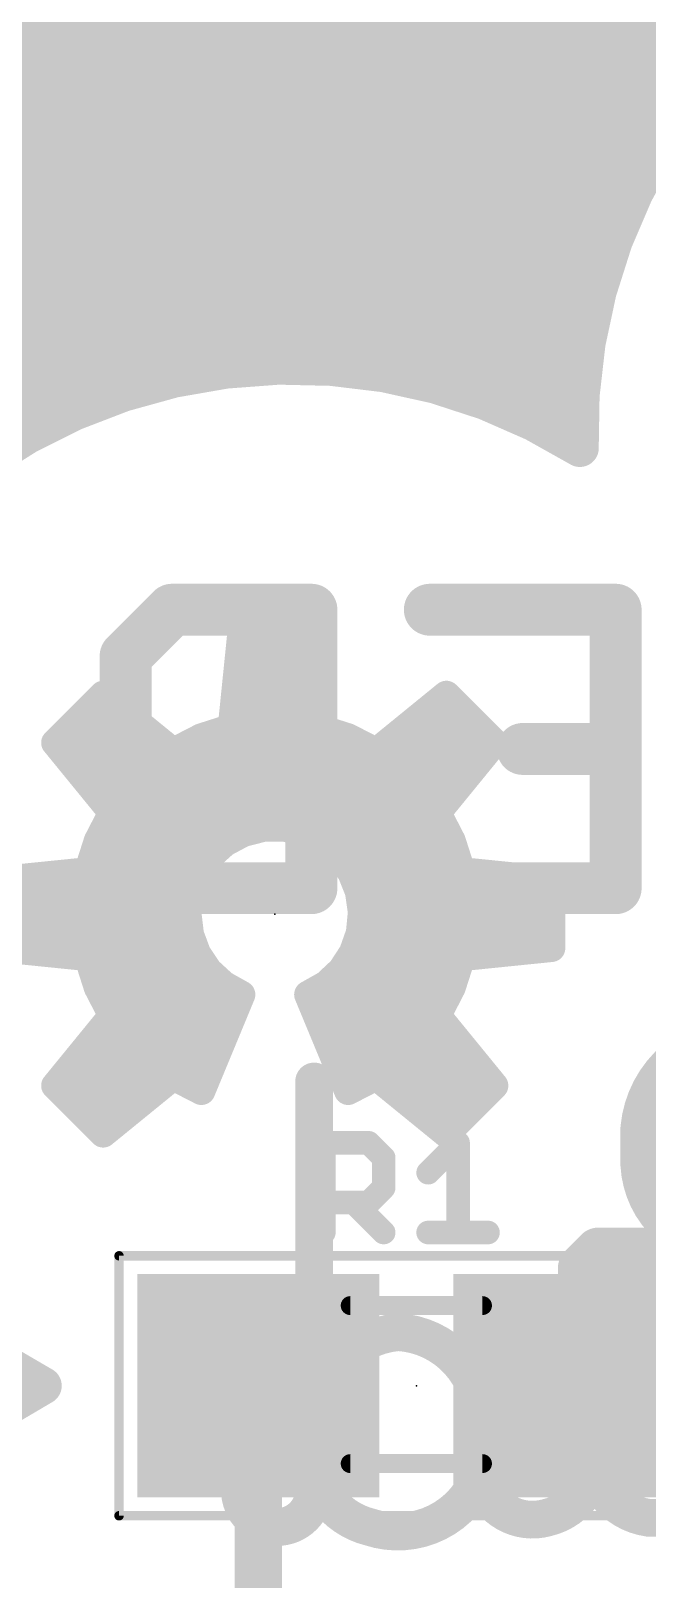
# Model space of a CAD drawing. Extents: x -39 to 92, y -66 to 29.
# Drawn here: x 5.13 to 8.44, y 9.96 to 18.29 of the extents above; entities that cross this region are included whole.
import ezdxf

# ---------------------------------------------------------------- set-up
doc = ezdxf.new("R2010")
doc.units = 0
for name, color, linetype in [('1', 12, 'CONTINUOUS'), ('16', 132, 'CONTINUOUS'), ('20', 53, 'CONTINUOUS'), ('21', 41, 'CONTINUOUS'), ('22', 40, 'CONTINUOUS'), ('23', 53, 'CONTINUOUS'), ('25', 253, 'CONTINUOUS'), ('29', 40, 'CONTINUOUS'), ('39', 12, 'CONTINUOUS'), ('51', 53, 'CONTINUOUS')]:
    doc.layers.add(name, color=color, linetype=linetype)

# ---------------------------------------------------------------- blocks, each defined once
blk = doc.blocks.new('RECT')
blk.add_solid([(-0.5, -0.5), (0.5, -0.5), (-0.5, 0.5), (0.5, 0.5)])

msp = doc.modelspace()

# ---------------------------------------------------------------- linework, layer by layer
at = {"layer": '1'}
for points, const_width in [([(5.2298, 16.9487), (4.8682, 16.9795)], 0.2032), ([(5.5825, 16.8629), (5.2298, 16.9487)], 0.2032), ([(4.1284, 16.8656), (5.5713, 16.8656)], 0.2032), ([(5.9179, 16.7242), (5.5825, 16.8629)], 0.2032), ([(3.6783, 16.6624), (6.0197, 16.6624)], 0.2032), ([(6.2281, 16.5359), (5.9179, 16.7242)], 0.2032), ([(5.8083, 16.4546), (6.2281, 16.5359)], 0.2032), ([(3.3784, 16.4592), (5.8321, 16.4592)], 0.2032), ([(5.4043, 16.3144), (5.8083, 16.4546)], 0.2032), ([(3.1524, 16.256), (5.2911, 16.256)], 0.2032), ([(5.0243, 16.1183), (5.4043, 16.3144)], 0.2032), ([(8.1799, 11.7232), (8.0899, 11.6332)], 0.254), ([(9.6109, 11.7232), (8.1799, 11.7232)], 0.254), ([(8.0899, 11.6332), (8.0899, 11.0372)], 0.254), ([(6.3509, 10.9982), (6.3509, 9.0814)], 0.254), ([(8.0899, 11.0372), (8.0509, 10.9982)], 0.254)]:
    msp.add_lwpolyline(points, dxfattribs=dict(at, const_width=const_width))
for points, const_width in [([(5.2418, 16.998, 1), (5.2178, 16.8993)], 0.1016), ([(5.2255, 16.8981, 1), (5.2341, 16.9993)], 0.1016), ([(5.6019, 16.9098, 1), (5.563, 16.8159)], 0.1016), ([(5.5704, 16.8135, 1), (5.5945, 16.9122)], 0.1016), ([(5.5713, 16.8148, 1), (5.5713, 16.9164)], 0.1016), ([(5.9442, 16.7676, 1), (5.8915, 16.6808)], 0.1016), ([(5.8984, 16.6773, 1), (5.9373, 16.7711)], 0.1016), ([(6.0197, 16.6116, 1), (6.0197, 16.7132)], 0.1016), ([(6.2018, 16.4924, 1), (6.2545, 16.5793)], 0.1016), ([(6.2378, 16.486, 1), (6.2185, 16.5857)], 0.1016), ([(5.7986, 16.5045, 1), (5.8179, 16.4047)], 0.1016), ([(5.8249, 16.4066, 1), (5.7916, 16.5026)], 0.1016), ([(5.8321, 16.4084, 1), (5.8321, 16.51)], 0.1016), ([(5.2911, 16.2052, 1), (5.2911, 16.3068)], 0.1016), ([(5.3876, 16.3624, 1), (5.4209, 16.2664)], 0.1016), ([(5.4276, 16.2693, 1), (5.381, 16.3596)], 0.1016), ([(8.1799, 11.7867, 1), (8.1799, 11.6597)], 0.127), ([(8.2248, 11.6783, 1), (8.135, 11.7681)], 0.127), ([(8.1534, 11.6332, 1), (8.0264, 11.6332)], 0.127), ([(8.045, 11.6781, 1), (8.1348, 11.5883)], 0.127), ([(6.4144, 10.9982, 1), (6.2874, 10.9982)], 0.127), ([(8.006, 11.0431, 1), (8.0958, 10.9533)], 0.127), ([(8.0264, 11.0372, 1), (8.1534, 11.0372)], 0.127), ([(8.1348, 10.9923, 1), (8.045, 11.0821)], 0.127)]:
    msp.add_lwpolyline(points, format="xyb", dxfattribs=dict(at, const_width=const_width))
at = {"layer": '16', "const_width": 0.2032}
for points in [[(4.8682, 16.9795), (5.2298, 16.9487)], [(5.2298, 16.9487), (5.5825, 16.8629)], [(4.1284, 16.8656), (5.5713, 16.8656)], [(5.5825, 16.8629), (5.9179, 16.7242)], [(3.6783, 16.6624), (6.0197, 16.6624)], [(5.9179, 16.7242), (6.2281, 16.5359)], [(6.2281, 16.5359), (5.8083, 16.4546)], [(3.3784, 16.4592), (5.8321, 16.4592)], [(5.8083, 16.4546), (5.4043, 16.3144)], [(3.1524, 16.256), (5.2911, 16.256)], [(5.4043, 16.3144), (5.0243, 16.1183)]]:
    msp.add_lwpolyline(points, dxfattribs=at)
at = {"layer": '16', "const_width": 0.1016}
for points in [[(5.2418, 16.998, 1), (5.2178, 16.8993)], [(5.2255, 16.8981, 1), (5.2341, 16.9993)], [(5.6019, 16.9098, 1), (5.563, 16.8159)], [(5.5704, 16.8135, 1), (5.5945, 16.9122)], [(5.5713, 16.8148, 1), (5.5713, 16.9164)], [(5.9442, 16.7676, 1), (5.8915, 16.6808)], [(5.8984, 16.6773, 1), (5.9373, 16.7711)], [(6.0197, 16.6116, 1), (6.0197, 16.7132)], [(6.2018, 16.4924, 1), (6.2545, 16.5793)], [(6.2378, 16.486, 1), (6.2185, 16.5857)], [(5.7986, 16.5045, 1), (5.8179, 16.4047)], [(5.8249, 16.4066, 1), (5.7916, 16.5026)], [(5.8321, 16.4084, 1), (5.8321, 16.51)], [(5.2911, 16.2052, 1), (5.2911, 16.3068)], [(5.3876, 16.3624, 1), (5.4209, 16.2664)], [(5.4276, 16.2693, 1), (5.381, 16.3596)]]:
    msp.add_lwpolyline(points, format="xyb", dxfattribs=at)
at = {"layer": '20', "const_width": 0.2032}
msp.add_lwpolyline([(11.0109, 0.9982, 1), (11.0109, 20.9982, 1), (11.0109, 0.9982)], format="xyb", dxfattribs=at)
at = {"layer": '21', "const_width": 0.15}
for points in [[(6.2561, 15.027), (6.2069, 14.5431)], [(6.6217, 15.027), (6.2561, 15.027)], [(6.6709, 14.5431), (6.6217, 15.027)], [(6.2534, 15), (6.6244, 15)], [(6.2381, 14.85), (6.6397, 14.85)], [(5.5154, 14.7202), (5.2569, 14.4617)], [(5.4952, 14.7), (5.5402, 14.7)], [(5.8924, 14.4128), (5.5154, 14.7202)], [(6.2229, 14.7), (6.655, 14.7)], [(7.3624, 14.7202), (6.9854, 14.4128)], [(7.3376, 14.7), (7.3826, 14.7)], [(7.6209, 14.4617), (7.3624, 14.7202)], [(5.3452, 14.55), (5.7241, 14.55)], [(6.2069, 14.5431), (6.0442, 14.491)], [(6.2076, 14.55), (6.6702, 14.55)], [(6.8336, 14.491), (6.6709, 14.5431)], [(7.1537, 14.55), (7.5326, 14.55)], [(5.2569, 14.4617), (5.5643, 14.0847)], [(6.0442, 14.491), (5.8924, 14.4128)], [(6.9854, 14.4128), (6.8336, 14.491)], [(7.3135, 14.0847), (7.6209, 14.4617)], [(5.3072, 14.4), (7.5706, 14.4)], [(5.4295, 14.25), (7.4483, 14.25)], [(5.5518, 14.1), (7.326, 14.1)], [(5.5643, 14.0847), (5.4861, 13.9329)], [(7.3917, 13.9329), (7.3135, 14.0847)], [(5.4861, 13.9329), (5.434, 13.7702)], [(5.4949, 13.95), (6.2223, 13.95)], [(6.17, 13.9221), (6.269, 13.975)], [(6.269, 13.975), (6.3777, 14.0028)], [(6.3777, 14.0028), (6.4899, 14.004)], [(6.4899, 14.004), (6.5991, 13.9786)], [(6.5991, 13.9786), (6.6992, 13.9278)], [(6.6555, 13.95), (7.3829, 13.95)], [(7.4438, 13.7702), (7.3917, 13.9329)], [(6.0865, 13.8472), (6.17, 13.9221)], [(6.6992, 13.9278), (6.7844, 13.8548)], [(6.7844, 13.8548), (6.8498, 13.7636)], [(5.434, 13.7702), (4.9501, 13.721)], [(5.4435, 13.8), (6.0542, 13.8)], [(6.0231, 13.7546), (6.0865, 13.8472)], [(6.8236, 13.8), (7.4343, 13.8)], [(7.9277, 13.721), (7.4438, 13.7702)], [(5.9836, 13.6496), (6.0231, 13.7546)], [(6.8498, 13.7636), (6.8916, 13.6595)], [(7.9277, 13.3554), (7.9277, 13.721)], [(4.9501, 13.65), (5.9837, 13.65)], [(5.9701, 13.5382), (5.9836, 13.6496)], [(6.8916, 13.6595), (6.9074, 13.5484)], [(6.8929, 13.65), (7.9277, 13.65)], [(5.983, 13.4288), (5.9701, 13.5382)], [(6.9074, 13.5484), (6.8965, 13.4367)], [(4.9501, 13.5), (5.9746, 13.5)], [(6.8965, 13.4367), (6.8592, 13.3309)], [(6.9027, 13.5), (7.9277, 13.5)], [(4.9501, 13.3554), (5.434, 13.3062)], [(5.0032, 13.35), (6.0121, 13.35)], [(6.0212, 13.3254), (5.983, 13.4288)], [(6.866, 13.35), (7.8746, 13.35)], [(7.4438, 13.3062), (7.9277, 13.3554)], [(5.434, 13.3062), (5.4861, 13.1435)], [(6.0824, 13.2337), (6.0212, 13.3254)], [(6.8592, 13.3309), (6.7979, 13.2369)], [(7.3917, 13.1435), (7.4438, 13.3062)], [(5.468, 13.2), (6.1189, 13.2)], [(6.1633, 13.1589), (6.0824, 13.2337)], [(6.7979, 13.2369), (6.7161, 13.1602)], [(6.7586, 13.2), (7.4098, 13.2)], [(5.4861, 13.1435), (5.5643, 12.9917)], [(6.0442, 12.5854), (6.2595, 13.1051)], [(6.2595, 13.1051), (6.1633, 13.1589)], [(6.7161, 13.1602), (6.6183, 13.1051)], [(6.6183, 13.1051), (6.8336, 12.5854)], [(7.3135, 12.9917), (7.3917, 13.1435)], [(5.5343, 13.05), (6.2367, 13.05)], [(6.6411, 13.05), (7.3435, 13.05)], [(5.5643, 12.9917), (5.2569, 12.6147)], [(7.6209, 12.6147), (7.3135, 12.9917)], [(5.4895, 12.9), (6.1745, 12.9)], [(6.7033, 12.9), (7.3883, 12.9)], [(5.3672, 12.75), (6.1124, 12.75)], [(6.7654, 12.75), (7.5106, 12.75)], [(5.2569, 12.6147), (5.5154, 12.3562)], [(5.2716, 12.6), (5.8144, 12.6)], [(5.5154, 12.3562), (5.8924, 12.6636)], [(5.8924, 12.6636), (6.0442, 12.5854)], [(6.0159, 12.6), (6.0502, 12.6)], [(6.8276, 12.6), (6.8619, 12.6)], [(6.8336, 12.5854), (6.9854, 12.6636)], [(6.9854, 12.6636), (7.3624, 12.3562)], [(7.0634, 12.6), (7.6062, 12.6)], [(7.3624, 12.3562), (7.6209, 12.6147)], [(5.4216, 12.45), (5.6304, 12.45)], [(7.2474, 12.45), (7.4562, 12.45)]]:
    msp.add_lwpolyline(points, dxfattribs=at)
at = {"layer": '21', "const_width": 0.075}
for points in [[(6.2561, 15.0645, 1), (6.2561, 14.9895)], [(6.2934, 15.0232, 1), (6.2188, 15.0308)], [(6.659, 15.0308, 1), (6.5844, 15.0232)], [(6.6217, 14.9895, 1), (6.6217, 15.0645)], [(6.2534, 15.0375, 1), (6.2534, 14.9625)], [(6.6244, 14.9625, 1), (6.6244, 15.0375)], [(6.2381, 14.8875, 1), (6.2381, 14.8125)], [(6.6397, 14.8125, 1), (6.6397, 14.8875)], [(5.4952, 14.7375, 1), (5.4952, 14.6625)], [(5.5391, 14.7493, 1), (5.4917, 14.6911)], [(5.5419, 14.6937, 1), (5.4889, 14.7467)], [(5.5402, 14.6625, 1), (5.5402, 14.7375)], [(6.2229, 14.7375, 1), (6.2229, 14.6625)], [(6.655, 14.6625, 1), (6.655, 14.7375)], [(7.3376, 14.7375, 1), (7.3376, 14.6625)], [(7.3889, 14.7467, 1), (7.3359, 14.6937)], [(7.3861, 14.6911, 1), (7.3387, 14.7493)], [(7.3826, 14.6625, 1), (7.3826, 14.7375)], [(5.3452, 14.5875, 1), (5.3452, 14.5125)], [(5.7241, 14.5125, 1), (5.7241, 14.5875)], [(6.2076, 14.5875, 1), (6.2076, 14.5125)], [(6.2183, 14.5074, 1), (6.1955, 14.5788)], [(6.6823, 14.5788, 1), (6.6595, 14.5074)], [(6.6702, 14.5125, 1), (6.6702, 14.5875)], [(7.1537, 14.5875, 1), (7.1537, 14.5125)], [(7.5326, 14.5125, 1), (7.5326, 14.5875)], [(5.286, 14.4854, 1), (5.2278, 14.438)], [(5.2304, 14.4882, 1), (5.2834, 14.4352)], [(6.0328, 14.5267, 1), (6.0557, 14.4553)], [(6.0614, 14.4577, 1), (6.0271, 14.5244)], [(6.1696, 14.5469, 1), (6.2442, 14.5393)], [(6.6336, 14.5393, 1), (6.7082, 14.5469)], [(6.8507, 14.5244, 1), (6.8164, 14.4577)], [(6.8221, 14.4553, 1), (6.845, 14.5267)], [(7.65, 14.438, 1), (7.5918, 14.4854)], [(7.5944, 14.4352, 1), (7.6474, 14.4882)], [(5.3072, 14.4375, 1), (5.3072, 14.3625)], [(5.8752, 14.4461, 1), (5.9096, 14.3795)], [(5.8687, 14.3837, 1), (5.9161, 14.4419)], [(6.9617, 14.4419, 1), (7.0091, 14.3837)], [(6.9682, 14.3795, 1), (7.0026, 14.4461)], [(7.5706, 14.3625, 1), (7.5706, 14.4375)], [(5.4295, 14.2875, 1), (5.4295, 14.2125)], [(7.4483, 14.2125, 1), (7.4483, 14.2875)], [(5.5518, 14.1375, 1), (5.5518, 14.0625)], [(7.326, 14.0625, 1), (7.326, 14.1375)], [(5.5976, 14.0675, 1), (5.531, 14.1019)], [(5.5352, 14.061, 1), (5.5934, 14.1084)], [(7.3468, 14.1019, 1), (7.2802, 14.0675)], [(7.2844, 14.1084, 1), (7.3426, 14.061)], [(5.5218, 13.9214, 1), (5.4504, 13.9443)], [(5.4949, 13.9875, 1), (5.4949, 13.9125)], [(6.2223, 13.9125, 1), (6.2223, 13.9875)], [(6.2597, 14.0113, 1), (6.2783, 13.9386)], [(6.2867, 13.9419, 1), (6.2513, 14.008)], [(6.3773, 14.0403, 1), (6.3781, 13.9653)], [(6.387, 13.9665, 1), (6.3684, 14.0391)], [(6.4984, 14.0406, 1), (6.4814, 13.9675)], [(6.4903, 13.9665, 1), (6.4895, 14.0415)], [(6.6161, 14.012, 1), (6.5822, 13.9451)], [(6.5906, 13.942, 1), (6.6077, 14.0151)], [(6.6555, 13.9875, 1), (6.6555, 13.9125)], [(7.4274, 13.9443, 1), (7.356, 13.9214)], [(7.3829, 13.9125, 1), (7.3829, 13.9875)], [(5.4527, 13.95, 1), (5.5194, 13.9157)], [(6.1523, 13.9552, 1), (6.1877, 13.889)], [(6.195, 13.8942, 1), (6.145, 13.95)], [(6.7236, 13.9563, 1), (6.6748, 13.8994)], [(6.6823, 13.8944, 1), (6.7162, 13.9613)], [(6.8149, 13.8766, 1), (6.7539, 13.8329)], [(7.3584, 13.9157, 1), (7.4251, 13.95)], [(5.4435, 13.8375, 1), (5.4435, 13.7625)], [(5.4378, 13.7329, 1), (5.4302, 13.8075)], [(6.0614, 13.8751, 1), (6.1115, 13.8193)], [(6.0542, 13.7625, 1), (6.0542, 13.8375)], [(6.1174, 13.826, 1), (6.0555, 13.8684)], [(6.76, 13.8263, 1), (6.8088, 13.8832)], [(6.8236, 13.8375, 1), (6.8236, 13.7625)], [(7.4476, 13.8075, 1), (7.44, 13.7329)], [(7.4343, 13.7625, 1), (7.4343, 13.8375)], [(5.3983, 13.7816, 1), (5.4697, 13.7588)], [(5.9921, 13.7758, 1), (6.054, 13.7334)], [(6.0582, 13.7414, 1), (5.988, 13.7678)], [(6.8845, 13.7776, 1), (6.815, 13.7496)], [(6.8193, 13.7417, 1), (6.8802, 13.7854)], [(7.4081, 13.7588, 1), (7.4795, 13.7816)], [(7.9652, 13.721, 1), (7.8902, 13.721)], [(7.9239, 13.6837, 1), (7.9315, 13.7583)], [(5.9485, 13.6628, 1), (6.0186, 13.6364)], [(6.0208, 13.6451, 1), (5.9463, 13.6541)], [(5.9837, 13.6125, 1), (5.9837, 13.6875)], [(6.9287, 13.6648, 1), (6.8544, 13.6542)], [(6.8929, 13.6875, 1), (6.8929, 13.6125)], [(6.8568, 13.6455, 1), (6.9264, 13.6734)], [(7.9277, 13.6125, 1), (7.9277, 13.6875)], [(6.0073, 13.5426, 1), (5.9329, 13.5338)], [(6.9448, 13.5447, 1), (6.8701, 13.552)], [(6.8703, 13.5431, 1), (6.9446, 13.5537)], [(5.9329, 13.5427, 1), (6.0073, 13.5337)], [(5.9746, 13.4625, 1), (5.9746, 13.5375)], [(6.9318, 13.4243, 1), (6.8611, 13.4492)], [(6.9027, 13.5375, 1), (6.9027, 13.4625)], [(7.9277, 13.4625, 1), (7.9277, 13.5375)], [(6.0182, 13.4417, 1), (5.9479, 13.4158)], [(5.9458, 13.4244, 1), (6.0203, 13.4332)], [(6.0121, 13.3125, 1), (6.0121, 13.3875)], [(6.866, 13.3875, 1), (6.866, 13.3125)], [(6.8591, 13.4404, 1), (6.9338, 13.433)], [(7.8746, 13.3125, 1), (7.8746, 13.3875)], [(7.9315, 13.3181, 1), (7.9239, 13.3927)], [(5.4697, 13.3176, 1), (5.3983, 13.2948)], [(5.4302, 13.2689, 1), (5.4378, 13.3435)], [(6.0524, 13.3462, 1), (5.99, 13.3045)], [(5.986, 13.3124, 1), (6.0564, 13.3383)], [(6.8239, 13.3433, 1), (6.8946, 13.3184)], [(6.8907, 13.3104, 1), (6.8278, 13.3513)], [(7.44, 13.3435, 1), (7.4476, 13.2689)], [(7.4795, 13.2948, 1), (7.4081, 13.3176)], [(7.8902, 13.3554, 1), (7.9652, 13.3554)], [(5.468, 13.2375, 1), (5.468, 13.1625)], [(6.1079, 13.2613, 1), (6.057, 13.2062)], [(6.0512, 13.2129, 1), (6.1136, 13.2546)], [(6.1189, 13.1625, 1), (6.1189, 13.2375)], [(6.7586, 13.2375, 1), (6.7586, 13.1625)], [(6.7665, 13.2574, 1), (6.8294, 13.2164)], [(6.8236, 13.2095, 1), (6.7723, 13.2642)], [(7.4098, 13.1625, 1), (7.4098, 13.2375)], [(5.5194, 13.1607, 1), (5.4527, 13.1264)], [(5.4504, 13.1321, 1), (5.5218, 13.155)], [(6.1817, 13.1917, 1), (6.145, 13.1262)], [(6.1379, 13.1314, 1), (6.1888, 13.1865)], [(6.2941, 13.0907, 1), (6.2249, 13.1195)], [(6.2412, 13.0724, 1), (6.2778, 13.1378)], [(6.6529, 13.1195, 1), (6.5837, 13.0907)], [(6.5999, 13.1378, 1), (6.6367, 13.0724)], [(6.6904, 13.1875, 1), (6.7417, 13.1328)], [(6.7345, 13.1275, 1), (6.6977, 13.1928)], [(7.356, 13.155, 1), (7.4274, 13.1321)], [(7.4251, 13.1264, 1), (7.3584, 13.1607)], [(5.5343, 13.0875, 1), (5.5343, 13.0125)], [(6.2367, 13.0125, 1), (6.2367, 13.0875)], [(6.6411, 13.0875, 1), (6.6411, 13.0125)], [(7.3435, 13.0125, 1), (7.3435, 13.0875)], [(5.531, 12.9745, 1), (5.5976, 13.0089)], [(5.5934, 12.968, 1), (5.5352, 13.0154)], [(7.3426, 13.0154, 1), (7.2844, 12.968)], [(7.2802, 13.0089, 1), (7.3468, 12.9745)], [(5.4895, 12.9375, 1), (5.4895, 12.8625)], [(6.1745, 12.8625, 1), (6.1745, 12.9375)], [(6.7033, 12.9375, 1), (6.7033, 12.8625)], [(7.3883, 12.8625, 1), (7.3883, 12.9375)], [(5.3672, 12.7875, 1), (5.3672, 12.7125)], [(6.1124, 12.7125, 1), (6.1124, 12.7875)], [(6.7654, 12.7875, 1), (6.7654, 12.7125)], [(7.5106, 12.7125, 1), (7.5106, 12.7875)], [(5.2834, 12.6412, 1), (5.2304, 12.5882)], [(5.2278, 12.6384, 1), (5.286, 12.591)], [(5.2716, 12.6375, 1), (5.2716, 12.5625)], [(5.8144, 12.5625, 1), (5.8144, 12.6375)], [(5.9096, 12.6969, 1), (5.8752, 12.6303)], [(5.9161, 12.6345, 1), (5.8687, 12.6927)], [(6.0159, 12.6375, 1), (6.0159, 12.5625)], [(6.0502, 12.5625, 1), (6.0502, 12.6375)], [(6.8276, 12.6375, 1), (6.8276, 12.5625)], [(6.8619, 12.5625, 1), (6.8619, 12.6375)], [(7.0091, 12.6927, 1), (6.9617, 12.6345)], [(7.0026, 12.6303, 1), (6.9682, 12.6969)], [(7.0634, 12.6375, 1), (7.0634, 12.5625)], [(7.5918, 12.591, 1), (7.65, 12.6384)], [(7.6474, 12.5882, 1), (7.5944, 12.6412)], [(7.6062, 12.5625, 1), (7.6062, 12.6375)], [(6.0096, 12.5998, 1), (6.0788, 12.571)], [(6.027, 12.5521, 1), (6.0614, 12.6187)], [(6.8164, 12.6187, 1), (6.8508, 12.5521)], [(6.799, 12.571, 1), (6.8682, 12.5998)], [(5.4216, 12.4875, 1), (5.4216, 12.4125)], [(5.6304, 12.4125, 1), (5.6304, 12.4875)], [(7.2474, 12.4875, 1), (7.2474, 12.4125)], [(7.4562, 12.4125, 1), (7.4562, 12.4875)], [(5.4917, 12.3853, 1), (5.5391, 12.3271)], [(7.3387, 12.3271, 1), (7.3861, 12.3853)], [(5.4889, 12.3297, 1), (5.5419, 12.3827)], [(7.3359, 12.3827, 1), (7.3889, 12.3297)]]:
    msp.add_lwpolyline(points, format="xyb", dxfattribs=at)
at = {"layer": '22'}
for points, const_width in [([(5.6363, 14.9278), (5.8863, 15.1778)], 0.2794), ([(5.8863, 15.1778), (6.6363, 15.1778)], 0.2794), ([(6.6363, 15.1778), (6.6363, 13.6779)], 0.2794), ([(7.2735, 15.1778), (8.2734, 15.1778)], 0.2794), ([(8.2734, 15.1778), (8.2734, 13.6779)], 0.2794), ([(5.6363, 13.9279), (5.6363, 14.9278)], 0.2794), ([(8.2734, 14.4278), (7.7735, 14.4278)], 0.2794), ([(5.8863, 13.6779), (5.6363, 13.9279)], 0.2794), ([(6.6363, 13.6779), (5.8863, 13.6779)], 0.2794), ([(8.2734, 13.6779), (7.2735, 13.6779)], 0.2794), ([(6.6509, 10.6372), (6.6509, 12.6372)], 0.2032), ([(8.4009, 12.3872), (8.4009, 12.1872)], 0.2032), ([(8.1509, 10.8872), (8.1509, 10.6872)], 0.2032), ([(7.5509, 10.5372), (7.5509, 10.7872)], 0.2032), ([(6.6509, 10.5372), (6.6509, 10.4372)], 0.2032), ([(7.5509, 10.4872), (7.5509, 10.5372)], 0.2032), ([(8.4509, 10.2872), (8.6509, 10.2872)], 0.2032)]:
    msp.add_lwpolyline(points, dxfattribs=dict(at, const_width=const_width))
for points, const_width in [([(5.8863, 15.2476, 1), (5.8863, 15.1079)], 0.1397), ([(5.9357, 15.1284, 1), (5.8369, 15.2272)], 0.1397), ([(6.7061, 15.1778, 1), (6.5664, 15.1778)], 0.1397), ([(6.6363, 15.1079, 1), (6.6363, 15.2476)], 0.1397), ([(7.2735, 15.2476, 1), (7.2735, 15.1079)], 0.1397), ([(8.3433, 15.1778, 1), (8.2036, 15.1778)], 0.1397), ([(8.2734, 15.1079, 1), (8.2734, 15.2476)], 0.1397), ([(5.7062, 14.9278, 1), (5.5665, 14.9278)], 0.1397), ([(5.587, 14.9772, 1), (5.6857, 14.8784)], 0.1397), ([(7.7735, 14.4977, 1), (7.7735, 14.358)], 0.1397), ([(8.2734, 14.358, 1), (8.2734, 14.4977)], 0.1397), ([(5.6857, 13.9773, 1), (5.587, 13.8785)], 0.1397), ([(5.5665, 13.9279, 1), (5.7062, 13.9279)], 0.1397), ([(5.8863, 13.7478, 1), (5.8863, 13.6081)], 0.1397), ([(5.8369, 13.6285, 1), (5.9357, 13.7273)], 0.1397), ([(6.6363, 13.6081, 1), (6.6363, 13.7478)], 0.1397), ([(7.2735, 13.7478, 1), (7.2735, 13.6081)], 0.1397), ([(8.2734, 13.6081, 1), (8.2734, 13.7478)], 0.1397), ([(6.5664, 13.6779, 1), (6.7061, 13.6779)], 0.1397), ([(8.2036, 13.6779, 1), (8.3433, 13.6779)], 0.1397), ([(9.0009, 12.8872, 0.4141), (8.4009, 12.3872)], 0.2032), ([(6.7017, 12.6372, 1), (6.6001, 12.6372)], 0.1016), ([(8.4517, 12.3872, 1), (8.3501, 12.3872)], 0.1016), ([(8.3503, 12.3918, 1), (8.4515, 12.3826)], 0.1016), ([(8.4009, 12.1872, 0.4141), (8.9009, 11.7372)], 0.2032), ([(8.4516, 12.1899, 1), (8.3502, 12.1845)], 0.1016), ([(8.3501, 12.1872, 1), (8.4517, 12.1872)], 0.1016), ([(7.1009, 11.2872, 0.4142), (6.6509, 10.7372)], 0.2032), ([(7.5509, 10.7872, 0.4142), (7.1009, 11.2872)], 0.2032), ([(7.1036, 11.3379, 1), (7.0982, 11.2365)], 0.1016), ([(7.106, 11.2367, 1), (7.0958, 11.3377)], 0.1016), ([(8.5509, 11.2872, 0.4142), (8.1509, 10.8872)], 0.2032), ([(8.2017, 10.8872, 1), (8.1001, 10.8872)], 0.1016), ([(8.1001, 10.8872, 1), (8.2017, 10.8872)], 0.1016), ([(6.6509, 10.7372, 0.1231), (6.6509, 10.5372)], 0.2032), ([(6.7002, 10.7249, 1), (6.6016, 10.7495)], 0.1016), ([(7.6017, 10.7872, 1), (7.5001, 10.7872)], 0.1016), ([(7.5002, 10.7899, 1), (7.6016, 10.7845)], 0.1016), ([(6.6004, 10.7321, 1), (6.7014, 10.7423)], 0.1016), ([(7.9009, 10.2872, 0.4142), (8.1509, 10.6872)], 0.2032), ([(8.1509, 10.6872, 0.4142), (8.4509, 10.2872)], 0.2032), ([(8.2004, 10.6986, 1), (8.1014, 10.6758)], 0.1016), ([(8.2012, 10.68, 1), (8.1006, 10.6944)], 0.1016), ([(6.6001, 10.6372, 1), (6.7017, 10.6372)], 0.1016), ([(8.1001, 10.6872, 1), (8.2017, 10.6872)], 0.1016), ([(6.6509, 10.5372, 0.277), (6.9509, 10.2372)], 0.2032), ([(6.7002, 10.5495, 1), (6.6016, 10.5249)], 0.1016), ([(6.7017, 10.5372, 1), (6.6001, 10.5372)], 0.1016), ([(6.6016, 10.5249, 1), (6.7002, 10.5495)], 0.1016), ([(6.9509, 10.2372, 0.4142), (7.5509, 10.5372)], 0.2032), ([(7.6017, 10.5372, 1), (7.5001, 10.5372)], 0.1016), ([(7.5509, 10.4872, 0.4142), (7.9009, 10.2872)], 0.2032), ([(7.5999, 10.5006, 1), (7.5019, 10.4738)], 0.1016), ([(7.5991, 10.5211, 1), (7.5027, 10.5533)], 0.1016), ([(6.2509, 10.4372, 0.4142), (6.4509, 10.2372)], 0.2032), ([(6.3017, 10.4372, 1), (6.2001, 10.4372)], 0.1016), ([(6.4509, 10.2372, 0.4142), (6.6509, 10.4372)], 0.2032), ([(6.7017, 10.4372, 1), (6.6001, 10.4372)], 0.1016), ([(7.5001, 10.5372, 1), (7.6017, 10.5372)], 0.1016), ([(7.5001, 10.4872, 1), (7.6017, 10.4872)], 0.1016), ([(6.6001, 10.4372, 1), (6.7017, 10.4372)], 0.1016), ([(6.4509, 10.288, 1), (6.4509, 10.1864)], 0.1016), ([(6.4509, 10.1864, 1), (6.4509, 10.288)], 0.1016), ([(6.967, 10.2854, 1), (6.9348, 10.189)], 0.1016), ([(7.8895, 10.3367, 1), (7.9123, 10.2377)], 0.1016), ([(7.9143, 10.2382, 1), (7.8875, 10.3362)], 0.1016), ([(8.4509, 10.338, 1), (8.4509, 10.2364)], 0.1016), ([(8.4437, 10.2369, 1), (8.4581, 10.3375)], 0.1016), ([(6.9386, 10.1879, 1), (6.9632, 10.2865)], 0.1016)]:
    msp.add_lwpolyline(points, format="xyb", dxfattribs=dict(at, const_width=const_width))
at = {"layer": '23'}
for p in [(6.4389, 13.5382), (7.2009, 10.9982)]:
    msp.add_point(p, dxfattribs=at)
at = {"layer": '25', "const_width": 0.0635}
for points in [[(6.7348, 12.3067, 1), (6.6713, 12.3067)], [(6.7031, 12.3385, 1), (6.7031, 12.275)], [(6.967, 12.3292, 1), (6.9221, 12.2843)], [(6.9446, 12.275, 1), (6.9446, 12.3385)], [(7.4572, 12.3067, 1), (7.3937, 12.3067)], [(7.4479, 12.2843, 1), (7.403, 12.3292)], [(7.0568, 12.2262, 1), (6.9933, 12.2262)], [(7.0026, 12.2038, 1), (7.0475, 12.2487)], [(7.2419, 12.1682, 1), (7.2869, 12.1233)], [(6.9933, 12.0652, 1), (7.0568, 12.0652)], [(7.0475, 12.0428, 1), (7.0026, 12.0877)], [(6.7031, 12.0165, 1), (6.7031, 11.953)], [(6.8865, 12.0072, 1), (6.8416, 11.9623)], [(6.9221, 12.0072, 1), (6.967, 11.9623)], [(6.9446, 11.953, 1), (6.9446, 12.0165)], [(6.6713, 11.8237, 1), (6.7348, 11.8237)], [(7.0026, 11.8012, 1), (7.0475, 11.8462)], [(7.2644, 11.8555, 1), (7.2644, 11.7919)], [(7.3937, 11.8237, 1), (7.4572, 11.8237)], [(7.5864, 11.7919, 1), (7.5864, 11.8555)]]:
    msp.add_lwpolyline(points, format="xyb", dxfattribs=at)
at = {"layer": '25', "const_width": 0.127}
for points in [[(6.7031, 11.8237), (6.7031, 12.3067)], [(6.7031, 12.3067), (6.9446, 12.3067)], [(6.9446, 12.3067), (7.0251, 12.2262)], [(7.2644, 12.1457), (7.4254, 12.3067)], [(7.4254, 12.3067), (7.4254, 11.8237)], [(7.0251, 12.2262), (7.0251, 12.0652)], [(7.0251, 12.0652), (6.9446, 11.9847)], [(6.9446, 11.9847), (6.7031, 11.9847)], [(6.8641, 11.9847), (7.0251, 11.8237)], [(7.2644, 11.8237), (7.5864, 11.8237)]]:
    msp.add_lwpolyline(points, dxfattribs=at)
at = {"layer": '29'}
for points, const_width in [([(13.9309, 16.0582, 1.0308), (8.0809, 16.0482)], 0.2032), ([(8.459, 17.6276, 1), (8.459, 17.7292)], 0.1016), ([(8.3371, 17.4244, 1), (8.3371, 17.526)], 0.1016), ([(8.2152, 17.2212, 1), (8.2152, 17.3228)], 0.1016), ([(8.0673, 17.1243, 1), (8.1545, 17.0721)], 0.1016), ([(8.1614, 17.0926, 1), (8.0604, 17.1038)], 0.1016), ([(8.1076, 17.018, 1), (8.1076, 17.1196)], 0.1016), ([(5.2418, 16.998, 1), (5.2178, 16.8993)], 0.1016), ([(5.2255, 16.8981, 1), (5.2341, 16.9993)], 0.1016), ([(5.6019, 16.9098, 1), (5.563, 16.8159)], 0.1016), ([(5.5704, 16.8135, 1), (5.5945, 16.9122)], 0.1016), ([(5.5713, 16.8148, 1), (5.5713, 16.9164)], 0.1016), ([(8.0851, 16.8148, 1), (8.0851, 16.9164)], 0.1016), ([(5.9442, 16.7676, 1), (5.8915, 16.6808)], 0.1016), ([(5.8984, 16.6773, 1), (5.9373, 16.7711)], 0.1016), ([(6.0197, 16.6116, 1), (6.0197, 16.7132)], 0.1016), ([(8.0625, 16.6116, 1), (8.0625, 16.7132)], 0.1016), ([(6.827, 16.6464, 1), (6.7948, 16.55)], 0.1016), ([(6.8151, 16.5476, 1), (6.8067, 16.6488)], 0.1016), ([(8.0809, 16.0482, 1.0406), (5.1909, 10.9982)], 0.2032), ([(5.6067, 16.5488, 1), (5.6151, 16.4476)], 0.1016), ([(5.6365, 16.4543, 1), (5.5853, 16.5421)], 0.1016), ([(6.2018, 16.4924, 1), (6.2545, 16.5793)], 0.1016), ([(6.2378, 16.486, 1), (6.2185, 16.5857)], 0.1016), ([(5.544, 16.4084, 1), (5.544, 16.51)], 0.1016), ([(5.7986, 16.5045, 1), (5.8179, 16.4047)], 0.1016), ([(5.8249, 16.4066, 1), (5.7916, 16.5026)], 0.1016), ([(5.8321, 16.4084, 1), (5.8321, 16.51)], 0.1016), ([(7.2279, 16.51, 1), (7.2279, 16.4084)], 0.1016), ([(8.0399, 16.4084, 1), (8.0399, 16.51)], 0.1016), ([(5.1957, 16.2052, 1), (5.1957, 16.3068)], 0.1016), ([(5.2911, 16.2052, 1), (5.2911, 16.3068)], 0.1016), ([(5.3876, 16.3624, 1), (5.4209, 16.2664)], 0.1016), ([(5.4276, 16.2693, 1), (5.381, 16.3596)], 0.1016), ([(7.8375, 16.3068, 1), (7.8375, 16.2052)], 0.1016), ([(8.0173, 16.2052, 1), (8.0173, 16.3068)], 0.1016), ([(7.9948, 16.15, 1), (8.027, 16.2464)], 0.1016), ([(7.9604, 16.2038, 1), (8.0614, 16.1926)], 0.1016), ([(8.0301, 16.0466, 1), (8.1317, 16.0498)], 0.1016), ([(8.0539, 16.0051, 1), (8.1079, 16.0913)], 0.1016), ([(5.1909, 10.9982, 1.0403), (8.1009, 5.9582)], 0.2032), ([(5.14, 10.9566, 1), (5.0818, 11.0398)], 0.1016), ([(5.1109, 10.9474, 1), (5.1109, 11.049)], 0.1016), ([(5.2145, 10.9532, 1), (5.1673, 11.0432)], 0.1016), ([(5.1674, 10.9531, 1), (5.2144, 11.0433)], 0.1016), ([(5.0746, 10.922, 1), (5.0746, 11.0236)], 0.1016)]:
    msp.add_lwpolyline(points, format="xyb", dxfattribs=dict(at, const_width=const_width))
at = {"layer": '29', "const_width": 0.2032}
for points in [[(0.0109, 18.288), (8.9244, 18.288)], [(0.0109, 18.0848), (8.7029, 18.0848)], [(8.7109, 18.0982), (8.1109, 17.0982)], [(0.0109, 17.8816), (8.5809, 17.8816)], [(0.0109, 17.6784), (8.459, 17.6784)], [(0.0109, 17.4752), (8.3371, 17.4752)], [(0.0109, 17.272), (8.2152, 17.272)], [(8.1109, 17.0982), (8.0109, 16.1982)], [(0.0109, 17.0688), (8.1076, 17.0688)], [(5.2298, 16.9487), (4.8682, 16.9795)], [(5.5825, 16.8629), (5.2298, 16.9487)], [(0.0109, 16.8656), (8.0851, 16.8656)], [(4.1284, 16.8656), (5.5713, 16.8656)], [(5.9179, 16.7242), (5.5825, 16.8629)], [(0.0109, 16.6624), (8.0625, 16.6624)], [(3.6783, 16.6624), (6.0197, 16.6624)], [(6.2281, 16.5359), (5.9179, 16.7242)], [(6.8109, 16.5982), (5.6109, 16.4982)], [(8.0109, 16.1982), (6.8109, 16.5982)], [(5.6109, 16.4982), (4.4109, 15.7982)], [(5.8083, 16.4546), (6.2281, 16.5359)], [(0.0109, 16.4592), (5.544, 16.4592)], [(3.3784, 16.4592), (5.8321, 16.4592)], [(5.4043, 16.3144), (5.8083, 16.4546)], [(7.2279, 16.4592), (8.0399, 16.4592)], [(0.0109, 16.256), (5.1957, 16.256)], [(3.1524, 16.256), (5.2911, 16.256)], [(5.0243, 16.1183), (5.4043, 16.3144)], [(7.8375, 16.256), (8.0173, 16.256)], [(0.0109, 10.9982), (5.1109, 10.9982)], [(5.1109, 10.9982), (4.1109, 10.2982)], [(0.0109, 10.9728), (5.0746, 10.9728)]]:
    msp.add_lwpolyline(points, dxfattribs=at)
at = {"layer": '39', "const_width": 0.0508}
for points in [[(5.6009, 11.6982), (8.8009, 11.6982)], [(5.6009, 10.2982), (5.6009, 11.6982)], [(8.8009, 10.2982), (5.6009, 10.2982)]]:
    msp.add_lwpolyline(points, dxfattribs=at)
at = {"layer": '39', "const_width": 0.0254}
for points in [[(5.6009, 11.7109, 1), (5.6009, 11.6855)], [(5.6136, 11.6982, 1), (5.5882, 11.6982)], [(5.6009, 10.3109, 1), (5.6009, 10.2855)], [(5.5882, 10.2982, 1), (5.6136, 10.2982)]]:
    msp.add_lwpolyline(points, format="xyb", dxfattribs=at)
at = {"layer": '51', "const_width": 0.1016}
for points in [[(6.8449, 11.4302), (7.5569, 11.4302)], [(6.8449, 10.5792), (7.5569, 10.5792)]]:
    msp.add_lwpolyline(points, dxfattribs=at)
at = {"layer": '51', "const_width": 0.0508}
for points in [[(6.8449, 11.4556, 1), (6.8449, 11.4048)], [(7.5569, 11.4048, 1), (7.5569, 11.4556)], [(6.8449, 10.6046, 1), (6.8449, 10.5538)], [(7.5569, 10.5538, 1), (7.5569, 10.6046)]]:
    msp.add_lwpolyline(points, format="xyb", dxfattribs=at)

# ---------------------------------------------------------------- block references
at = {"layer": '1', "xscale": 1.1}
for p in [(6.3509, 10.9982), (8.0509, 10.9982)]:
    msp.add_blockref('RECT', p, dxfattribs=at)
at = {"layer": '29', "xscale": 1.3032, "yscale": 1.2032}
for p in [(6.3509, 10.9982), (8.0509, 10.9982)]:
    msp.add_blockref('RECT', p, dxfattribs=at)
at = {"layer": '51', "xscale": 0.5001, "yscale": 0.95}
for p in [(6.6128, 11.0033), (7.7812, 11.0033)]:
    msp.add_blockref('RECT', p, dxfattribs=at)

doc.saveas('drawing.dxf')
